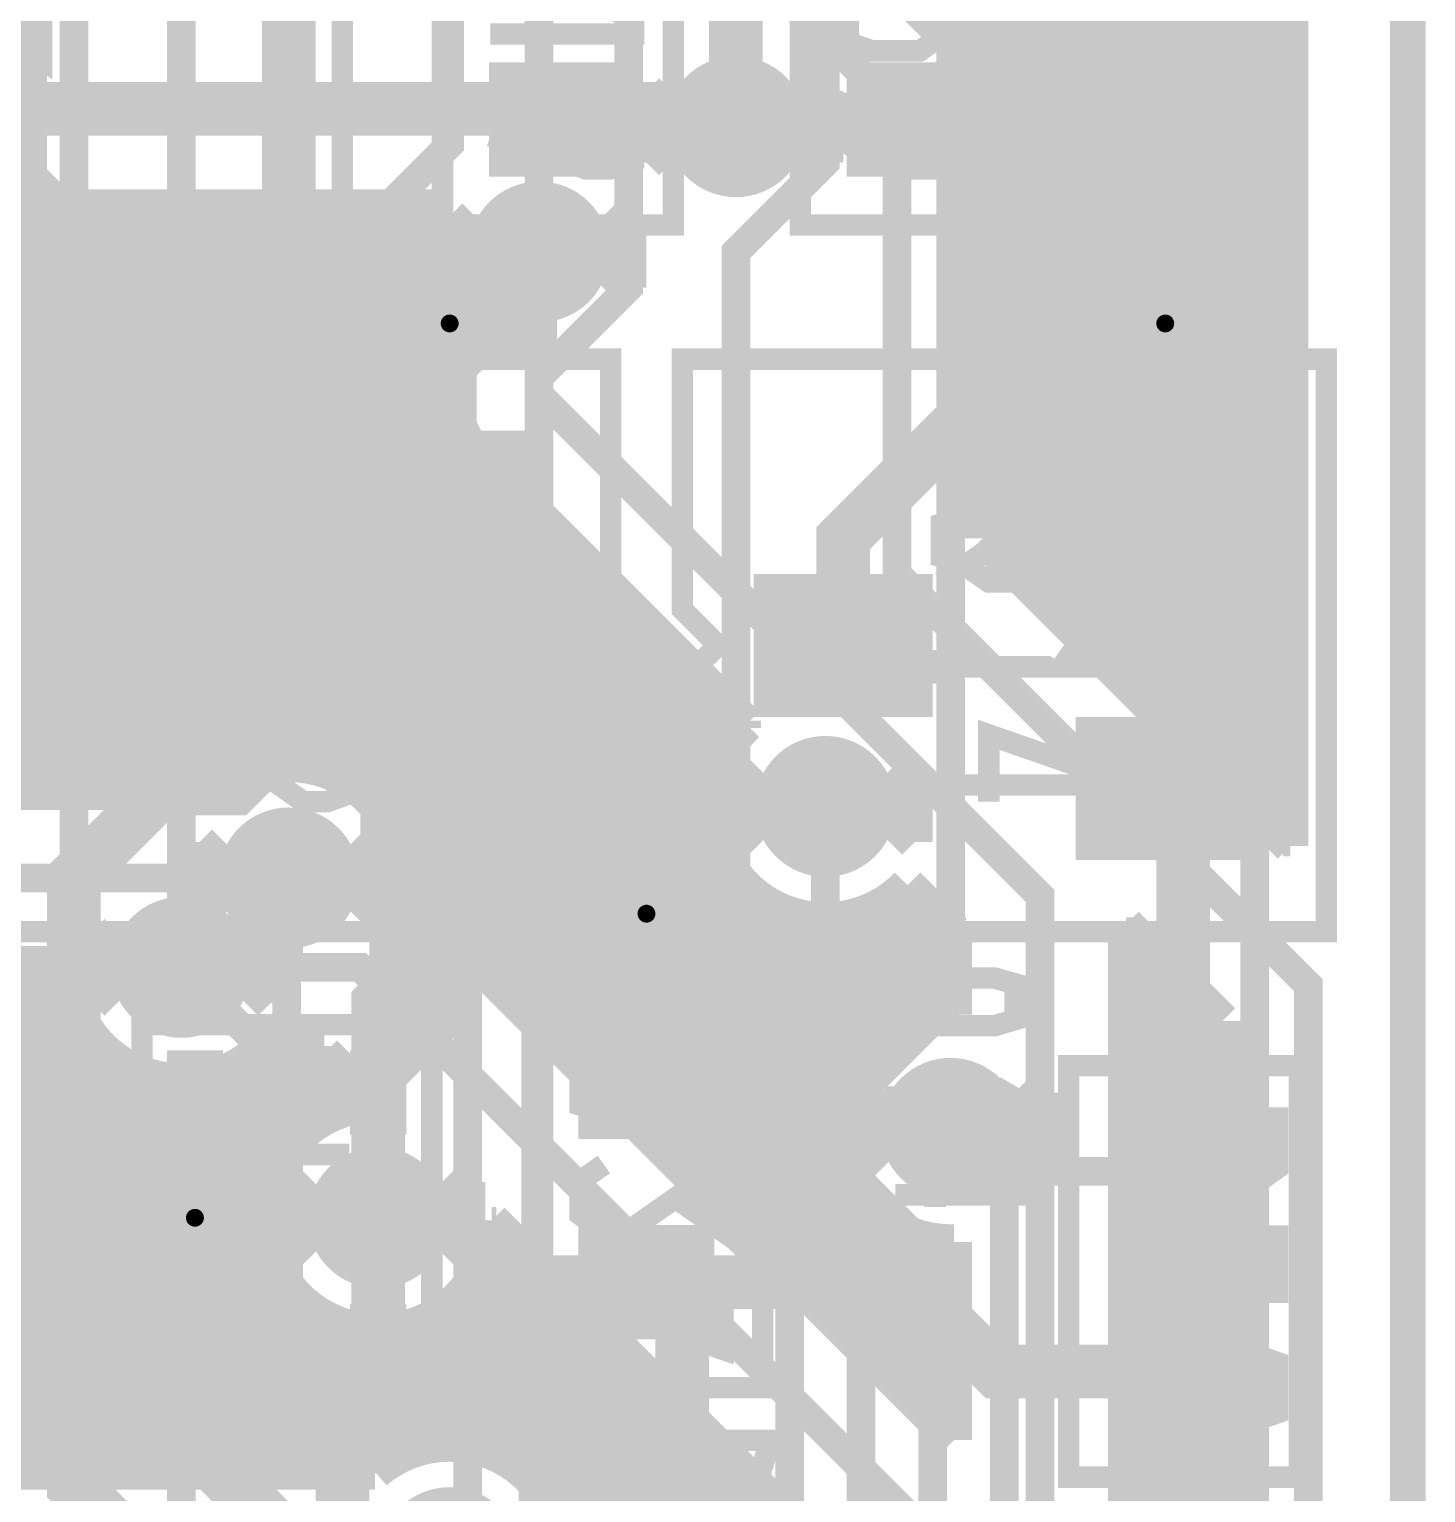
# Model space of a CAD drawing. Extents: x -10 to 131, y -93 to 209.
# Drawn here: x 120.71 to 130.63, y 39.07 to 49.46 of the extents above; entities that cross this region are included whole.
import ezdxf

# ---------------------------------------------------------------- set-up
doc = ezdxf.new("R2010")
doc.units = 0
doc.header["$MEASUREMENT"] = 0
doc.layers.get('0').update_dxf_attribs({"linetype": 'CONTINUOUS'})
for name, color, linetype in [('22-303-0_ASB', 7, 'CONTINUOUS'), ('22-303-0_AST', 7, 'CONTINUOUS'), ('22-303-0_BOT', 2, 'CONTINUOUS'), ('22-303-0_DRD', 6, 'CONTINUOUS'), ('22-303-0_DRL', 1, 'CONTINUOUS'), ('22-303-0_GND', 3, 'CONTINUOUS'), ('22-303-0_IN1', 10, 'CONTINUOUS'), ('22-303-0_SMT', 9, 'CONTINUOUS'), ('22-303-0_SPT', 11, 'CONTINUOUS'), ('22-303-0_SST', 8, 'CONTINUOUS'), ('22-303-0_TOP', 15, 'CONTINUOUS'), ('THRUHOLE_TAP', 2, 'CONTINUOUS')]:
    doc.layers.add(name, color=color, linetype=linetype)

# ---------------------------------------------------------------- blocks, each defined once
blk = doc.blocks.new('ROUND_70')
at = {"const_width": 0.29972}
blk.add_lwpolyline([(-0.14986, 0, 1), (0.14986, 0, 1)], format="xyb", close=True, dxfattribs=at)
blk = doc.blocks.new('ROUND_75')
at = {"const_width": 0.29972}
blk.add_lwpolyline([(-0.14986, 0, 1), (0.14986, 0, 1)], format="xyb", close=True, dxfattribs=at)
blk = doc.blocks.new('ROUND_117')
at = {"const_width": 0.10033}
blk.add_lwpolyline([(-0.050164, 0, 1), (0.050164, 0, 1)], format="xyb", close=True, dxfattribs=at)
blk = doc.blocks.new('ROUND_100')
at = {"const_width": 0.50038}
blk.add_lwpolyline([(-0.25019, 0, 1), (0.25019, 0, 1)], format="xyb", close=True, dxfattribs=at)
blk = doc.blocks.new('ROUND_101')
at = {"const_width": 0.0635}
blk.add_lwpolyline([(-0.03175, 0, 1), (0.03175, 0, 1)], format="xyb", close=True, dxfattribs=at)
blk = doc.blocks.new('RECTANGLE_3')
blk.add_solid([(0.4826, 0.4064), (0.4826, -0.4064), (-0.4826, 0.4064), (-0.4826, -0.4064)])
blk = doc.blocks.new('RECTANGLE_17')
blk.add_solid([(0.635, 0.508), (0.635, -0.508), (-0.635, 0.508), (-0.635, -0.508)])
blk = doc.blocks.new('RECTANGLE_59')
blk.add_solid([(0.19939, 0.29972), (0.19939, -0.29972), (-0.19939, 0.29972), (-0.19939, -0.29972)])
blk = doc.blocks.new('ROUND_108')
at = {"const_width": 0.10033}
blk.add_lwpolyline([(-0.050164, 0, 1), (0.050164, 0, 1)], format="xyb", close=True, dxfattribs=at)

msp = doc.modelspace()

# ---------------------------------------------------------------- linework, layer by layer
at = {"layer": '22-303-0_ASB', "const_width": 0.254}
msp.add_lwpolyline([(111.00054, 208.99374), (111.00054, 198.99376), (116.0018, 198.99376), (116.0018, 208.99374), (130.50012, 208.99374), (130.50012, -31.00578), (-9.4996, -31.00578), (-9.4996, 208.99374), (111.00054, 208.99374)], dxfattribs=at)
at = {"layer": '22-303-0_AST'}
for points, const_width in [([(111.00054, 208.99374), (111.00054, 198.99376), (116.0018, 198.99376), (116.0018, 208.99374), (130.50012, 208.99374), (130.50012, -31.00578), (-9.4996, -31.00578), (-9.4996, 208.99374), (111.00054, 208.99374)], 0.254), ([(118.364, 52.197), (122.936, 52.197), (122.936, 50.419), (122.682, 50.165), (122.936, 49.911), (122.936, 48.133), (118.364, 48.133), (118.364, 52.197)], 0.1524), ([(125.2855, 48.0695), (125.2855, 50.9905), (123.6472, 50.9905), (123.6472, 48.0695), (125.2855, 48.0695)], 0.1524), ([(127.8255, 48.0695), (127.8255, 50.9905), (126.1872, 50.9905), (126.1872, 48.0695), (127.8255, 48.0695)], 0.1524), ([(124.32792, 49.30648), (124.32792, 49.78146), (125.00356, 49.5427), (125.00356, 49.42586), (123.98756, 49.42586)], 0.1524), ([(119.95404, 49.72304), (119.78386, 49.6062), (119.78386, 49.36744), (119.95404, 49.2506), (120.12168, 49.2506), (120.46204, 49.48682), (120.79986, 49.2506), (120.79986, 49.72304)], 0.1524), ([(126.69774, 49.78146), (126.52756, 49.7205), (126.52756, 49.3649), (126.69774, 49.30648), (127.03556, 49.30648), (127.20574, 49.42586), (127.20574, 49.78146), (127.54356, 49.78146), (127.54356, 49.30648)], 0.1524), ([(124.49556, 48.5267), (124.49556, 48.8823), (124.66574, 48.94326), (124.83592, 48.94326), (125.00356, 48.8823), (125.00356, 48.5267), (124.83592, 48.46828), (124.66574, 48.46828), (123.98756, 48.7045)], 0.1524), ([(126.52756, 48.76546), (126.69774, 48.8823), (126.86792, 48.94326), (127.20574, 48.94326), (127.37592, 48.8823), (127.54356, 48.76546), (127.54356, 48.64608), (127.37592, 48.5267), (127.20574, 48.46828), (126.86792, 48.46828), (126.69774, 48.5267), (126.52756, 48.64608), (126.52756, 48.76546)], 0.1524), ([(124.841, 43.053), (120.269, 43.053), (120.269, 44.831), (120.523, 45.085), (120.269, 45.339), (120.269, 47.117), (124.841, 47.117), (124.841, 43.053)], 0.1524), ([(129.921, 43.053), (125.349, 43.053), (125.349, 44.831), (125.603, 45.085), (125.349, 45.339), (125.349, 47.117), (129.921, 47.117), (129.921, 43.053)], 0.1524), ([(122.15114, 46.00702), (121.98096, 45.9486), (121.98096, 45.71238), (122.15114, 45.65142), (122.31878, 45.53458), (122.82678, 45.53458), (122.99696, 45.593), (122.99696, 45.9486), (122.82678, 46.00702), (122.15114, 46.00702)], 0.1524), ([(127.35814, 46.00702), (127.18796, 45.9486), (127.18796, 45.71238), (127.35814, 45.65142), (127.52578, 45.53458), (128.03378, 45.53458), (128.20396, 45.593), (128.20396, 45.9486), (128.03378, 46.00702), (127.35814, 46.00702)], 0.1524), ([(122.31878, 45.7708), (121.98096, 45.53458)], 0.1524), ([(127.52578, 45.7708), (127.18796, 45.53458)], 0.1524), ([(121.98096, 44.81322), (121.98096, 45.05198)], 0.1524), ([(121.98096, 44.9326), (122.99696, 44.9326), (122.82678, 45.05198)], 0.1524), ([(127.18796, 44.81322), (127.18796, 45.05198)], 0.1524), ([(127.18796, 44.9326), (128.20396, 44.9326), (128.03378, 45.05198)], 0.1524), ([(121.98096, 43.97502), (121.98096, 44.45), (122.65914, 43.97502), (122.82678, 43.97502), (122.99696, 44.03598), (122.99696, 44.39158), (122.82678, 44.45)], 0.1524), ([(127.52578, 43.97502), (127.52578, 44.45), (128.20396, 44.21378), (128.20396, 44.0944), (127.18796, 44.0944)], 0.1524), ([(125.9205, 39.8145), (125.9205, 42.7355), (124.2822, 42.7355), (124.2822, 39.8145), (125.9205, 39.8145)], 0.1524), ([(123.571, 42.3926), (121.5136, 42.3926), (121.5136, 39.624), (123.571, 39.624), (123.571, 42.3926)], 0.1524), ([(124.79274, 41.76268), (124.62256, 41.8211), (124.62256, 42.1767), (124.79274, 42.23766), (125.47092, 42.23766), (125.63856, 42.1767), (125.63856, 41.8211), (125.47092, 41.76268)], 0.1524), ([(129.7305, 39.1795), (129.7305, 42.1005), (128.0922, 42.1005), (128.0922, 39.1795), (129.7305, 39.1795)], 0.1524), ([(122.9868, 41.47058), (122.13844, 41.47058), (121.9708, 41.53154), (121.9708, 41.88714), (122.13844, 41.94556), (122.9868, 41.94556)], 0.1524), ([(129.06756, 41.72966), (129.06756, 41.37406), (129.23774, 41.25468), (129.40792, 41.25468), (129.57556, 41.37406), (129.57556, 41.72966), (128.55956, 41.72966)], 0.1524), ([(124.79274, 41.39946), (124.62256, 41.28008), (124.62256, 41.04386), (124.79274, 40.92448), (124.96292, 40.92448), (125.30074, 41.1607), (125.63856, 40.92448), (125.63856, 41.39946)], 0.1524), ([(129.06756, 41.43248), (128.55956, 41.25468)], 0.1524), ([(121.9708, 40.75176), (121.9708, 40.98798)], 0.1524), ([(121.9708, 40.87114), (122.9868, 40.87114), (122.81662, 40.98798)], 0.1524), ([(128.72974, 40.89146), (128.55956, 40.8305), (128.55956, 40.4749), (128.72974, 40.41648), (129.06756, 40.41648), (129.23774, 40.53586), (129.23774, 40.89146), (129.57556, 40.89146), (129.57556, 40.41648)], 0.1524), ([(124.62256, 40.44188), (125.63856, 40.08628), (125.63856, 40.56126)], 0.1524), ([(122.4788, 40.32758), (122.4788, 39.97198), (122.30862, 39.91356), (122.13844, 39.91356), (121.9708, 39.97198), (121.9708, 40.32758), (122.13844, 40.38854), (122.30862, 40.38854), (122.9868, 40.14978)], 0.1524), ([(128.55956, 39.57828), (128.55956, 40.05326), (129.23774, 39.57828), (129.40792, 39.57828), (129.57556, 39.6367), (129.57556, 39.9923), (129.40792, 40.05326)], 0.1524)]:
    msp.add_lwpolyline(points, dxfattribs=dict(at, const_width=const_width))
at = {"layer": '22-303-0_BOT'}
for points, const_width in [([(129.4384, 84.54136), (129.4384, 43.88866)], 0.254), ([(129.667, 84.54644), (129.667, 43.66006)], 0.254), ([(127.6096, 80.00238), (127.6096, 45.71746)], 0.254), ([(127.1524, 79.9465), (127.1524, 49.47666)], 0.254), ([(127.381, 79.9465), (127.381, 49.23028)], 0.254), ([(127.8382, 77.04328), (127.8382, 45.48886)], 0.254), ([(129.2098, 77.04328), (129.2098, 44.11726)], 0.254), ([(128.0668, 76.80452), (128.0668, 45.26026)], 0.254), ([(128.9812, 76.80452), (128.9812, 44.34586)], 0.254), ([(128.2954, 76.6953), (128.2954, 45.03166)], 0.254), ([(128.7526, 76.6953), (128.7526, 44.57446)], 0.254), ([(128.524, 76.66228), (128.524, 44.80306)], 0.254), ([(123.55068, 53.07838), (127.29718, 49.33188)], 0.254), ([(122.428, 52.705), (123.063, 52.705), (126.873, 48.895), (126.873, 45.593), (129.794, 42.672), (129.794, 33.401), (128.143, 31.75), (128.143, 21.209)], 0.2032), ([(129.667, 49.4284), (127.20066, 49.4284)], 0.254), ([(129.667, 49.1998), (127.40132, 49.1998)], 0.254), ([(125.73, 48.768), (125.603, 48.895), (103.505, 48.895)], 0.381), ([(125.73, 48.768), (125.603, 48.895), (103.505, 48.895)], 0.381), ([(129.667, 48.9712), (127.47752, 48.9712)], 0.254), ([(127.4826, 48.895), (127.4826, 45.84446)], 0.254), ([(129.667, 48.7426), (127.4826, 48.7426)], 0.254), ([(129.667, 48.514), (127.4826, 48.514)], 0.254), ([(123.58878, 48.1965), (116.75618, 48.1965)], 0.254), ([(123.58878, 48.1965), (116.75618, 48.1965)], 0.254), ([(120.7516, 48.1965), (120.7516, 44.0436)], 0.254), ([(120.9802, 48.1965), (120.9802, 44.0436)], 0.254), ([(121.2088, 48.1965), (121.2088, 44.0436)], 0.254), ([(121.4374, 48.1965), (121.4374, 44.0436)], 0.254), ([(121.666, 48.1965), (121.666, 44.0436)], 0.254), ([(121.8946, 48.1965), (121.8946, 44.0436)], 0.254), ([(122.1232, 48.1965), (122.1232, 44.11726)], 0.254), ([(122.3518, 48.1965), (122.3518, 44.21632)], 0.254), ([(122.5804, 48.1965), (122.5804, 44.24172)], 0.254), ([(122.809, 48.1965), (122.809, 44.20108)], 0.254), ([(123.0376, 48.1965), (123.0376, 44.0817)], 0.254), ([(123.2662, 48.1965), (123.2662, 43.81754)], 0.254), ([(123.4948, 48.1965), (123.4948, 43.22826)], 0.254), ([(129.667, 48.2854), (127.4826, 48.2854)], 0.254), ([(123.5456, 48.0568), (116.75364, 48.0568)], 0.254), ([(129.667, 48.0568), (127.4826, 48.0568)], 0.254), ([(123.52528, 47.8282), (119.30126, 47.8282)], 0.254), ([(124.333, 47.879), (124.333, 46.863), (127.889, 43.307), (127.889, 36.068), (128.397, 35.56)], 0.2032), ([(129.667, 47.8282), (127.4826, 47.8282)], 0.254), ([(123.57354, 47.5996), (119.4689, 47.5996)], 0.254), ([(129.667, 47.5996), (127.4826, 47.5996)], 0.254), ([(123.70562, 47.371), (119.54256, 47.371)], 0.254), ([(129.667, 47.371), (127.4826, 47.371)], 0.254), ([(123.7234, 47.34814), (123.7234, 46.863)], 0.254), ([(123.7234, 47.1424), (119.5451, 47.1424)], 0.254), ([(129.667, 47.1424), (127.4826, 47.1424)], 0.254), ([(123.7234, 46.9138), (119.4816, 46.9138)], 0.254), ([(123.7234, 46.863), (123.7234, 42.99966)], 0.254), ([(129.667, 46.9138), (127.4826, 46.9138)], 0.254), ([(123.7488, 46.6852), (119.32666, 46.6852)], 0.254), ([(129.667, 46.6852), (127.4826, 46.6852)], 0.254), ([(123.87834, 46.4566), (119.0752, 46.4566)], 0.254), ([(123.9012, 46.4312), (125.8062, 44.5262)], 0.254), ([(129.667, 46.4566), (127.4826, 46.4566)], 0.254), ([(123.952, 46.3804), (123.952, 42.77106)], 0.254), ([(124.1044, 46.228), (119.37238, 46.228)], 0.254), ([(129.667, 46.228), (127.4826, 46.228)], 0.254), ([(124.1806, 46.1518), (124.1806, 42.54246)], 0.254), ([(124.333, 45.9994), (119.50192, 45.9994)], 0.254), ([(124.4092, 45.9232), (124.4092, 42.31386)], 0.254), ([(129.667, 45.9994), (127.4826, 45.9994)], 0.254), ([(127.4826, 45.84446), (129.667, 43.66006)], 0.254), ([(124.5616, 45.7708), (119.55018, 45.7708)], 0.254), ([(129.667, 45.7708), (127.55626, 45.7708)], 0.254), ([(124.6378, 45.6946), (124.6378, 42.08526)], 0.254), ([(124.7902, 45.5422), (119.5324, 45.5422)], 0.254), ([(129.667, 45.5422), (127.78486, 45.5422)], 0.254), ([(124.8664, 45.466), (124.8664, 41.85666)], 0.254), ([(125.0188, 45.3136), (119.4435, 45.3136)], 0.254), ([(129.667, 45.3136), (128.01346, 45.3136)], 0.254), ([(125.095, 45.2374), (125.095, 41.62806)], 0.254), ([(125.2474, 45.085), (119.24284, 45.085)], 0.254), ([(129.667, 45.085), (128.24206, 45.085)], 0.254), ([(125.3236, 45.0088), (125.3236, 41.39946)], 0.254), ([(125.476, 44.8564), (116.8146, 44.8564)], 0.254), ([(125.5522, 44.7802), (125.5522, 41.17086)], 0.254), ([(129.667, 44.8564), (128.47066, 44.8564)], 0.254), ([(125.7046, 44.6278), (116.8146, 44.6278)], 0.254), ([(129.667, 44.6278), (128.69926, 44.6278)], 0.254), ([(125.7808, 44.5516), (125.7808, 44.49826)], 0.254), ([(125.69952, 44.3992), (116.8146, 44.3992)], 0.254), ([(129.667, 44.3992), (128.92786, 44.3992)], 0.254), ([(122.22226, 44.1706), (116.8146, 44.1706)], 0.254), ([(125.5903, 44.1706), (122.8852, 44.1706)], 0.254), ([(129.667, 44.1706), (129.15646, 44.1706)], 0.254), ([(122.02414, 44.0436), (118.11, 44.0436)], 0.254), ([(125.55728, 43.942), (123.18238, 43.942)], 0.254), ([(129.667, 43.942), (129.38506, 43.942)], 0.254), ([(125.5903, 43.7134), (123.31192, 43.7134)], 0.254), ([(129.667, 43.7134), (129.61366, 43.7134)], 0.254), ([(125.69952, 43.4848), (123.36018, 43.4848)], 0.254), ([(122.555, 43.434), (118.11, 43.434), (117.729, 43.053), (117.729, 39.878)], 0.2032), ([(125.7808, 43.3832), (125.7808, 40.94226)], 0.254), ([(126.9238, 43.3578), (126.9238, 42.3926)], 0.254), ([(126.9492, 43.3832), (127.2794, 43.053)], 0.254), ([(125.93828, 43.2562), (123.46686, 43.2562)], 0.254), ([(123.4948, 43.2308), (127.2794, 39.44366)], 0.254), ([(126.0094, 43.21556), (126.0094, 40.71366)], 0.254), ([(126.6952, 43.2054), (126.6952, 42.23766)], 0.254), ([(127.0762, 43.2562), (126.79172, 43.2562)], 0.254), ([(126.238, 43.14444), (126.238, 40.48506)], 0.254), ([(126.4666, 43.13936), (126.4666, 41.83634)], 0.254), ([(127.1524, 43.18), (127.1524, 42.4561)], 0.254), ([(128.4986, 43.1038), (129.1844, 42.418)], 0.254), ([(128.4986, 43.1038), (128.4986, 36.3601)], 0.254), ([(127.2794, 43.0276), (123.69546, 43.0276)], 0.254), ([(127.2794, 43.053), (127.2794, 42.46372)], 0.254), ([(128.5748, 43.0276), (128.4986, 43.0276)], 0.254), ([(128.524, 43.0784), (128.524, 36.35756)], 0.254), ([(120.98528, 42.799), (118.3386, 42.799)], 0.254), ([(120.98528, 42.8244), (118.36146, 42.8244)], 0.254), ([(120.7516, 42.8244), (120.7516, 39.2176)], 0.254), ([(120.9802, 42.8244), (120.9802, 39.2176)], 0.254), ([(120.98528, 42.8244), (120.98488, 42.799)], 0.254), ([(127.2794, 42.799), (123.92406, 42.799)], 0.254), ([(128.8034, 42.799), (128.4986, 42.799)], 0.254), ([(128.7526, 42.8498), (128.7526, 36.2839)], 0.254), ([(128.143, 18.415), (128.016, 18.415), (127.508, 18.923), (127.508, 22.098), (127.635, 22.225), (127.635, 34.925), (127.381, 35.179), (127.381, 38.481), (123.063, 42.799), (121.793, 42.799)], 0.2032), ([(128.9812, 42.6212), (128.9812, 36.11626)], 0.254), ([(121.0183, 42.5704), (118.3386, 42.5704)], 0.254), ([(127.2794, 42.5704), (124.15266, 42.5704)], 0.254), ([(129.032, 42.5704), (128.4986, 42.5704)], 0.254), ([(127.2794, 42.46372), (127.25407, 42.46253)], 0.254), ([(129.1844, 42.418), (129.1844, 35.98672)], 0.254), ([(121.12752, 42.3418), (118.3386, 42.3418)], 0.254), ([(126.82728, 42.3418), (124.38126, 42.3418)], 0.254), ([(129.1844, 42.3418), (128.4986, 42.3418)], 0.254), ([(121.2088, 42.2402), (121.2088, 39.2176)], 0.254), ([(122.809, 42.1894), (122.32132, 42.1894)], 0.254), ([(122.3518, 42.1894), (122.3518, 39.2176)], 0.254), ([(122.5804, 42.1894), (122.5804, 41.54932)], 0.254), ([(122.809, 42.1894), (123.17222, 41.82872)], 0.254), ([(122.809, 42.1894), (122.809, 41.7322)], 0.254), ([(121.36628, 42.1132), (118.3386, 42.1132)], 0.254), ([(121.4374, 42.07256), (121.4374, 39.2176)], 0.254), ([(122.1232, 42.0624), (122.1232, 39.2176)], 0.254), ([(122.8852, 42.1132), (122.21972, 42.1132)], 0.254), ([(126.58852, 42.1132), (124.60986, 42.1132)], 0.254), ([(129.1844, 42.1132), (128.4986, 42.1132)], 0.254), ([(121.666, 42.00144), (121.666, 39.2176)], 0.254), ([(121.8946, 41.99636), (121.8946, 39.2176)], 0.254), ([(123.0376, 41.9608), (123.0376, 41.81348)], 0.254), ([(123.1138, 41.8846), (118.3386, 41.8846)], 0.254), ([(126.4793, 41.8846), (124.83846, 41.8846)], 0.254), ([(129.1844, 41.8846), (128.4986, 41.8846)], 0.254), ([(122.68962, 41.656), (118.3386, 41.656)], 0.254), ([(126.44628, 41.656), (125.06706, 41.656)], 0.254), ([(129.1844, 41.656), (128.4986, 41.656)], 0.254), ([(126.4666, 41.47566), (126.4666, 40.25646)], 0.254), ([(122.4915, 41.4274), (118.3386, 41.4274)], 0.254), ([(126.4793, 41.4274), (125.29566, 41.4274)], 0.254), ([(129.1844, 41.4274), (128.4986, 41.4274)], 0.254), ([(122.4026, 41.1988), (118.3386, 41.1988)], 0.254), ([(126.58852, 41.1988), (125.52426, 41.1988)], 0.254), ([(129.1844, 41.1988), (128.4986, 41.1988)], 0.254), ([(126.6952, 41.0718), (126.6952, 40.02786)], 0.254), ([(122.38228, 40.9702), (118.3386, 40.9702)], 0.254), ([(124.0282, 40.9702), (123.99518, 40.9702)], 0.254), ([(123.99772, 41.00322), (126.7714, 38.227)], 0.254), ([(126.82728, 40.9702), (125.75286, 40.9702)], 0.254), ([(126.9238, 40.9194), (126.9238, 39.79926)], 0.254), ([(129.1844, 40.9702), (128.4986, 40.9702)], 0.254), ([(124.1806, 40.8178), (124.1806, 39.2557)], 0.254), ([(127.1524, 40.85336), (127.1524, 39.57066)], 0.254), ([(127.254, 40.84828), (127.27939, 40.84868)], 0.254), ([(127.2794, 40.84828), (127.2794, 39.44366)], 0.254), ([(122.43054, 40.7416), (118.3386, 40.7416)], 0.254), ([(124.2568, 40.7416), (123.94692, 40.7416)], 0.254), ([(123.952, 40.75176), (123.952, 39.37508)], 0.254), ([(127.2794, 40.7416), (125.98146, 40.7416)], 0.254), ([(129.1844, 40.7416), (128.4986, 40.7416)], 0.254), ([(122.56262, 40.513), (118.3386, 40.513)], 0.254), ([(124.4854, 40.513), (123.81738, 40.513)], 0.254), ([(124.4092, 40.5892), (124.4092, 38.99154)], 0.254), ([(127.2794, 40.513), (126.21006, 40.513)], 0.254), ([(129.1844, 40.513), (128.4986, 40.513)], 0.254), ([(122.5804, 40.49014), (122.5804, 39.2176)], 0.254), ([(123.7234, 40.41394), (123.7234, 39.41572)], 0.254), ([(122.809, 40.30726), (122.809, 39.2176)], 0.254), ([(124.6378, 40.3606), (124.6378, 36.48964)], 0.254), ([(122.85726, 40.2844), (118.4275, 40.2844)], 0.254), ([(123.0376, 40.22852), (123.0376, 39.2176)], 0.254), ([(123.2662, 40.21582), (123.2662, 39.29126)], 0.254), ([(123.4948, 40.2717), (123.4948, 39.39032)], 0.254), ([(124.714, 40.2844), (123.5202, 40.2844)], 0.254), ([(127.2794, 40.2844), (126.43866, 40.2844)], 0.254), ([(129.1844, 40.2844), (128.4986, 40.2844)], 0.254), ([(124.8664, 40.132), (124.8664, 36.47948)], 0.254), ([(124.9426, 40.0558), (118.5164, 40.0558)], 0.254), ([(127.2794, 40.0558), (126.66726, 40.0558)], 0.254), ([(129.1844, 40.0558), (128.4986, 40.0558)], 0.254), ([(125.095, 39.9034), (125.095, 36.3982)], 0.254), ([(125.1712, 39.8272), (118.53418, 39.8272)], 0.254), ([(127.2794, 39.8272), (126.89586, 39.8272)], 0.254), ([(129.1844, 39.8272), (128.4986, 39.8272)], 0.254), ([(125.3236, 39.6748), (125.3236, 36.21532)], 0.254), ([(125.3998, 39.5986), (118.48592, 39.5986)], 0.254), ([(127.2794, 39.5986), (127.12446, 39.5986)], 0.254), ([(129.1844, 39.5986), (128.4986, 39.5986)], 0.254), ([(123.42876, 39.37), (120.1547, 39.37)], 0.254), ([(125.6284, 39.37), (123.9647, 39.37)], 0.254), ([(125.5522, 39.4462), (125.5522, 28.8925)], 0.254), ([(129.1844, 39.37), (128.4986, 39.37)], 0.254), ([(123.16714, 39.2176), (120.41632, 39.2176)], 0.254), ([(125.7808, 39.2176), (125.7808, 28.97886)], 0.254), ([(125.857, 39.1414), (124.30506, 39.1414)], 0.254), ([(129.1844, 39.1414), (128.4986, 39.1414)], 0.254), ([(126.0094, 38.989), (126.0094, 29.20746)], 0.254)]:
    msp.add_lwpolyline(points, dxfattribs=dict(at, const_width=const_width))
at = {"layer": '22-303-0_BOT', "const_width": 0.254}
for points in [[(127.4826, 48.895, 0.1989124), (127.30405, 49.32605)], [(127.4826, 48.895, 0.1989124), (127.30405, 49.32605)], [(123.58878, 48.1965, 0.1011536), (123.52388, 47.879)], [(123.52528, 47.879, 0.181057), (123.72387, 47.34855)], [(123.7234, 46.863, 0.1989124), (123.90195, 46.43195)], [(125.8062, 44.5262, 0.2046932), (125.55658, 43.942)], [(122.555, 44.24172, 0.1810574), (122.02455, 44.04313)], [(123.36272, 43.434, 0.4142136), (122.555, 44.24172)], [(125.55728, 43.942, 0.4142136), (126.365, 43.13428)], [(123.3551, 43.3324, 0.0315875), (123.36152, 43.434)], [(123.4948, 43.2308, 0.0712166), (123.35631, 43.3346)], [(123.4948, 43.2308, 0.0712166), (123.35631, 43.3346)], [(126.365, 43.13428, 0.2046928), (126.94869, 43.38368)], [(120.98528, 42.799, 0.4142136), (121.793, 41.99128)], [(127.254, 42.46372, 0.4142136), (126.44628, 41.656)], [(121.793, 41.99128, 0.1804434), (122.322, 42.18861)], [(123.17222, 41.82872, 0.4077818), (122.38228, 41.021)], [(126.44628, 41.656, 0.4142136), (127.254, 40.84828)], [(122.38228, 41.021, 0.4142136), (123.19, 40.21328)], [(123.19, 40.21328, 0.4077818), (123.99772, 41.00322)], [(123.698, 39.41572, 0.1810574), (123.16755, 39.21713)], [(124.50572, 38.608, 0.4142136), (123.698, 39.41572)]]:
    msp.add_lwpolyline(points, format="xyb", dxfattribs=at)
at = {"layer": '22-303-0_DRD', "const_width": 0.254}
for points in [[(111.00054, 208.99374), (111.00054, 198.99376), (116.0018, 198.99376), (116.0018, 208.99374), (130.50012, 208.99374), (130.50012, -31.00578), (-9.4996, -31.00578), (-9.4996, 208.99374), (111.00054, 208.99374)], [(125.095, 48.514), (125.73, 49.149)], [(125.095, 48.514), (125.73, 49.149)], [(125.095, 48.514), (125.73, 49.149)], [(125.73, 49.149), (126.365, 48.514)], [(125.73, 49.149), (126.365, 48.514)], [(125.73, 49.149), (126.365, 48.514)], [(125.095, 49.022), (125.095, 48.514)], [(125.73, 48.387), (125.095, 49.022)], [(125.095, 49.022), (125.095, 48.514)], [(125.73, 48.387), (125.095, 49.022)], [(125.095, 49.022), (125.095, 48.514)], [(125.73, 48.387), (125.095, 49.022)], [(126.365, 49.022), (125.73, 48.387)], [(126.365, 49.022), (125.73, 48.387)], [(126.365, 49.022), (125.73, 48.387)], [(126.365, 48.514), (126.365, 49.022)], [(126.365, 48.514), (126.365, 49.022)], [(126.365, 48.514), (126.365, 49.022)], [(123.698, 47.625), (124.333, 48.26)], [(124.333, 48.26), (124.968, 47.625)], [(123.698, 48.133), (123.698, 47.625)], [(124.333, 47.498), (123.698, 48.133)], [(124.968, 48.133), (124.333, 47.498)], [(124.968, 47.625), (124.968, 48.133)], [(123.063, 47.117), (123.698, 47.752)], [(123.063, 47.117), (123.698, 47.752)], [(123.063, 47.117), (123.698, 47.752)], [(123.698, 47.752), (124.333, 47.117)], [(123.698, 47.752), (124.333, 47.117)], [(123.698, 47.752), (124.333, 47.117)], [(128.143, 47.117), (128.778, 47.752)], [(128.778, 47.752), (129.413, 47.117)], [(123.063, 47.625), (123.063, 47.117)], [(123.698, 46.99), (123.063, 47.625)], [(123.063, 47.625), (123.063, 47.117)], [(123.698, 46.99), (123.063, 47.625)], [(123.063, 47.625), (123.063, 47.117)], [(123.698, 46.99), (123.063, 47.625)], [(124.333, 47.625), (123.698, 46.99)], [(124.333, 47.625), (123.698, 46.99)], [(124.333, 47.625), (123.698, 46.99)], [(124.333, 47.117), (124.333, 47.625)], [(124.333, 47.117), (124.333, 47.625)], [(124.333, 47.117), (124.333, 47.625)], [(128.143, 47.625), (128.143, 47.117)], [(128.778, 46.99), (128.143, 47.625)], [(129.413, 47.625), (128.778, 46.99)], [(129.413, 47.117), (129.413, 47.625)], [(125.73, 43.688), (126.365, 44.323)], [(126.365, 44.323), (127, 43.688)], [(125.73, 44.196), (125.73, 43.688)], [(126.365, 43.561), (125.73, 44.196)], [(127, 44.196), (126.365, 43.561)], [(127, 43.688), (127, 44.196)], [(121.92, 43.18), (122.555, 43.815)], [(122.555, 43.815), (123.19, 43.18)], [(121.92, 43.688), (121.92, 43.18)], [(122.555, 43.053), (121.92, 43.688)], [(123.19, 43.688), (122.555, 43.053)], [(123.19, 43.18), (123.19, 43.688)], [(124.46, 42.926), (125.095, 43.561)], [(124.46, 42.926), (125.095, 43.561)], [(124.46, 42.926), (125.095, 43.561)], [(125.095, 43.561), (125.73, 42.926)], [(125.095, 43.561), (125.73, 42.926)], [(125.095, 43.561), (125.73, 42.926)], [(124.46, 43.434), (124.46, 42.926)], [(125.095, 42.799), (124.46, 43.434)], [(124.46, 43.434), (124.46, 42.926)], [(125.095, 42.799), (124.46, 43.434)], [(124.46, 43.434), (124.46, 42.926)], [(125.095, 42.799), (124.46, 43.434)], [(125.73, 43.434), (125.095, 42.799)], [(125.73, 43.434), (125.095, 42.799)], [(125.73, 43.434), (125.095, 42.799)], [(125.73, 42.926), (125.73, 43.434)], [(125.73, 42.926), (125.73, 43.434)], [(125.73, 42.926), (125.73, 43.434)], [(121.158, 42.545), (121.793, 43.18)], [(121.793, 43.18), (122.428, 42.545)], [(121.158, 43.053), (121.158, 42.545)], [(121.793, 42.418), (121.158, 43.053)], [(122.428, 43.053), (121.793, 42.418)], [(122.428, 42.545), (122.428, 43.053)], [(126.619, 41.402), (127.254, 42.037)], [(127.254, 42.037), (127.889, 41.402)], [(126.619, 41.91), (126.619, 41.402)], [(127.254, 41.275), (126.619, 41.91)], [(127.889, 41.91), (127.254, 41.275)], [(127.889, 41.402), (127.889, 41.91)], [(121.25452, 40.767), (121.88952, 41.402)], [(121.25452, 40.767), (121.88952, 41.402)], [(121.88952, 41.402), (122.52452, 40.767)], [(121.88952, 41.402), (122.52452, 40.767)], [(122.555, 40.767), (123.19, 41.402)], [(122.555, 40.767), (123.19, 41.402)], [(123.19, 41.402), (123.825, 40.767)], [(123.19, 41.402), (123.825, 40.767)], [(121.25452, 41.275), (121.25452, 40.767)], [(121.88952, 40.64), (121.25452, 41.275)], [(121.25452, 41.275), (121.25452, 40.767)], [(121.88952, 40.64), (121.25452, 41.275)], [(122.52452, 41.275), (121.88952, 40.64)], [(122.52452, 41.275), (121.88952, 40.64)], [(122.52452, 40.767), (122.52452, 41.275)], [(122.52452, 40.767), (122.52452, 41.275)], [(122.555, 41.275), (122.555, 40.767)], [(123.19, 40.64), (122.555, 41.275)], [(122.555, 41.275), (122.555, 40.767)], [(123.19, 40.64), (122.555, 41.275)], [(123.825, 41.275), (123.19, 40.64)], [(123.825, 41.275), (123.19, 40.64)], [(123.825, 40.767), (123.825, 41.275)], [(123.825, 40.767), (123.825, 41.275)], [(123.063, 38.354), (123.698, 38.989)], [(123.698, 38.989), (124.333, 38.354)]]:
    msp.add_lwpolyline(points, dxfattribs=at)
at = {"layer": '22-303-0_DRL', "const_width": 0.254}
msp.add_lwpolyline([(111.00054, 208.99374), (111.00054, 198.99376), (116.0018, 198.99376), (116.0018, 208.99374), (130.50012, 208.99374), (130.50012, -31.00578), (-9.4996, -31.00578), (-9.4996, 208.99374), (111.00054, 208.99374)], dxfattribs=at)
at = {"layer": '22-303-0_GND', "const_width": 0.254}
msp.add_lwpolyline([(111.00054, 208.99374), (111.00054, 198.99376), (116.0018, 198.99376), (116.0018, 208.99374), (130.50012, 208.99374), (130.50012, -31.00578), (-9.4996, -31.00578), (-9.4996, 208.99374), (111.00054, 208.99374)], dxfattribs=at)
at = {"layer": '22-303-0_IN1'}
for points, const_width in [([(123.952, 146.05), (123.952, 139.192), (123.317, 138.557), (123.317, 118.618), (125.095, 116.84), (125.095, 85.979), (124.46, 85.344), (124.46, 83.312), (124.714, 83.058), (124.714, 82.042), (123.952, 81.28), (123.952, 61.976), (124.333, 61.595), (124.333, 47.879)], 0.2032), ([(120.523, 23.368), (120.523, 26.289), (121.793, 27.559), (121.793, 40.132), (121.031, 40.894), (121.031, 54.102), (120.904, 54.229), (120.904, 67.564), (121.92, 68.58), (121.92, 81.788), (121.412, 82.296), (121.412, 91.821), (120.269, 92.964), (120.015, 92.964), (119.507, 92.456), (119.507, 91.567)], 0.2032), ([(126.365, 89.535), (126.365, 80.01), (127.635, 78.74), (127.635, 55.626), (129.413, 53.848), (129.413, 35.433), (129.159, 35.179)], 0.2032), ([(122.047, 85.471), (122.047, 84.96808), (121.92, 84.84108), (121.92, 82.423), (122.428, 81.915), (122.428, 68.453), (121.412, 67.437), (121.412, 54.864), (121.793, 54.483), (121.793, 42.799), (122.555, 42.037), (122.555, 39.624), (122.301, 39.37), (122.301, 27.432), (121.412, 26.543), (121.412, 3.556)], 0.2032), ([(121.793, 42.799), (121.793, 54.483), (121.412, 54.864), (121.412, 67.437), (122.428, 68.453), (122.428, 81.915), (121.92, 82.423), (121.92, 84.84108), (122.047, 84.96808), (122.047, 85.471)], 0.2032), ([(123.698, 38.608), (123.825, 38.735), (123.825, 45.339), (123.063, 46.101), (123.063, 48.006), (123.698, 48.641), (123.698, 61.214), (123.444, 61.468), (123.444, 81.788), (124.079, 82.423)], 0.2032), ([(124.46, 81.153), (124.46, 62.103), (124.968, 61.595), (124.968, 47.625), (124.333, 46.99), (124.333, 36.195), (124.079, 35.941), (124.079, 35.433), (125.095, 34.417), (125.095, 27.051), (124.079, 26.035)], 0.2032), ([(127.127, -17.907), (127.381, -17.653), (127.381, -7.366), (126.238, -6.223), (126.238, 19.685), (126.365, 19.812), (126.365, 21.59), (128.143, 23.368), (128.143, 30.734), (127.127, 31.75), (127.127, 40.767), (126.619, 41.275), (126.619, 41.91), (127.254, 42.545), (127.254, 54.864), (126.365, 55.753), (126.365, 75.057), (125.603, 75.819)], 0.2032), ([(125.222, 20.574), (125.349, 20.574), (125.349, 21.844), (126.111, 22.606), (126.111, 40.513), (125.603, 41.021), (125.603, 42.672), (125.73, 42.799), (125.73, 47.879), (126.365, 48.514), (126.365, 54.737), (125.857, 55.245)], 0.2032), ([(125.73, 48.768), (125.73, 54.356)], 0.381), ([(123.19, 41.021), (123.19, 41.402), (123.19, 42.545), (123.317, 42.672), (123.317, 44.577), (122.555, 45.339), (122.555, 51.816), (123.19, 52.451), (123.19, 53.721), (123.063, 53.721)], 0.381), ([(126.365, 43.942), (126.365, 42.799), (126.111, 42.545), (126.111, 41.148), (126.619, 40.64), (126.619, 31.623), (127.635, 30.607), (127.635, 23.495), (125.857, 21.717), (125.857, 20.066), (124.841, 19.05), (124.841, 18.034)], 0.2032), ([(127.254, 41.656), (127.635, 41.275), (127.635, 31.877), (128.651, 30.861), (128.651, 23.241), (126.873, 21.463), (126.873, 19.177)], 0.2032), ([(123.19, 41.021), (123.19, 39.497), (122.936, 39.243), (122.936, 33.401), (122.809, 33.274), (122.809, 27.178), (122.047, 26.416), (122.047, 16.51)], 0.381)]:
    msp.add_lwpolyline(points, dxfattribs=dict(at, const_width=const_width))
at = {"layer": '22-303-0_SST', "const_width": 0.1524}
for points in [[(118.364, 52.197), (118.364, 48.133), (122.936, 48.133), (122.936, 49.911), (122.682, 50.165), (122.936, 50.419), (122.936, 52.197), (118.364, 52.197)], [(125.2855, 48.0695), (125.2855, 50.9905), (123.6472, 50.9905), (123.6472, 48.0695), (125.2855, 48.0695)], [(127.8255, 48.0695), (127.8255, 50.9905), (126.1872, 50.9905), (126.1872, 48.0695), (127.8255, 48.0695)], [(128.27, 49.70526), (128.1303, 49.66208), (128.1303, 49.40808), (128.27, 49.3649), (128.55448, 49.3649), (128.69418, 49.45126), (128.69418, 49.70526), (128.97612, 49.70526), (128.97612, 49.3649)], [(128.1303, 48.89246), (128.27, 48.97628), (128.41224, 49.01946), (128.69418, 49.01946), (128.83642, 48.97628), (128.97612, 48.89246), (128.97612, 48.8061), (128.83642, 48.72228), (128.69418, 48.6791), (128.41224, 48.6791), (128.27, 48.72228), (128.1303, 48.8061), (128.1303, 48.89246)], [(124.841, 43.053), (124.841, 47.117), (120.269, 47.117), (120.269, 45.339), (120.523, 45.085), (120.269, 44.831), (120.269, 43.053), (124.841, 43.053)], [(129.921, 43.053), (129.921, 47.117), (125.349, 47.117), (125.349, 45.339), (125.603, 45.085), (125.349, 44.831), (125.349, 43.053), (129.921, 43.053)], [(125.9205, 39.8145), (125.9205, 42.7355), (124.2822, 42.7355), (124.2822, 39.8145), (125.9205, 39.8145)], [(127.00508, 42.7228), (126.86284, 42.68216), (126.86284, 42.51198), (127.00508, 42.4688), (127.14478, 42.38498), (127.56896, 42.38498), (127.7112, 42.42816), (127.7112, 42.68216), (127.56896, 42.7228), (127.00508, 42.7228)], [(127.14478, 42.55516), (126.86284, 42.38498)], [(123.571, 42.3926), (121.5136, 42.3926), (121.5136, 39.624), (123.571, 39.624), (123.571, 42.3926)], [(129.7305, 39.1795), (129.7305, 42.1005), (128.0922, 42.1005), (128.0922, 39.1795), (129.7305, 39.1795)], [(126.86284, 41.783), (126.86284, 41.95318)], [(126.86284, 41.86936), (127.7112, 41.86936), (127.56896, 41.95318)], [(121.0945, 41.24198), (120.38838, 41.24198), (120.24868, 41.28516), (120.24868, 41.53916), (120.38838, 41.58234), (121.0945, 41.58234)], [(127.14478, 41.0972), (127.14478, 41.43756), (127.7112, 41.26738), (127.7112, 41.18356), (126.86284, 41.18356)], [(120.24868, 40.72636), (121.0945, 40.72636), (120.9548, 40.81018)], [(120.67286, 40.25392), (120.67286, 39.99992), (120.53062, 39.95674), (120.38838, 39.95674), (120.24868, 39.99992), (120.24868, 40.25392), (120.38838, 40.29456), (120.53062, 40.29456), (121.0945, 40.12692)], [(124.60224, 38.735), (124.55906, 38.59276), (124.30506, 38.59276), (124.26442, 38.735), (124.26442, 39.29888), (124.30506, 39.44112), (124.55906, 39.44112), (124.60224, 39.29888)], [(124.95022, 38.735), (125.03404, 38.59276), (125.20422, 38.59276), (125.28804, 38.735), (125.28804, 38.8747), (125.11786, 39.15664), (125.28804, 39.44112), (124.95022, 39.44112)], [(125.71984, 38.59276), (125.97384, 39.44112), (125.63602, 39.44112)]]:
    msp.add_lwpolyline(points, dxfattribs=at)
at = {"layer": '22-303-0_TOP'}
for points, const_width in [([(124.46, 53.70576), (124.46, 53.594), (122.5296, 51.689), (121.412, 51.689), (120.65, 50.927), (120.65, 48.387), (122.555, 46.482), (122.555, 44.45), (122.174, 44.069), (121.666, 44.069), (121.031, 43.434), (121.031, 39.116), (121.793, 38.354), (121.79554, 38.354), (121.79554, 37.22878)], 0.381), ([(127, 50.2412), (127.0508, 50.2412), (127.889, 49.403), (127.889, 47.244), (126.492, 45.847), (126.492, 45.085)], 0.381), ([(127, 48.8188), (125.73, 48.8188), (124.46, 48.8188)], 0.381), ([(124.46, 48.8188), (125.73, 48.8188)], 0.381), ([(124.46, 48.8188), (124.5108, 48.768), (125.73, 48.768)], 0.2032), ([(124.46, 48.8188), (124.5108, 48.768), (125.73, 48.768)], 0.2032), ([(125.73, 48.8188), (125.73, 48.768)], 0.2032), ([(123.698, 46.101), (123.698, 47.371)], 0.381), ([(123.698, 46.101), (123.698, 47.371)], 0.381), ([(123.698, 47.371), (123.698, 46.101)], 0.381), ([(128.778, 47.371), (128.778, 46.101)], 0.381), ([(121.412, 45.085), (121.285, 45.085), (120.269, 44.069), (120.269, 41.91), (118.999, 40.64), (115.824, 40.64), (113.792, 38.608), (112.522, 38.608)], 0.2032), ([(123.19, 41.91), (123.19, 42.037), (123.698, 42.545), (123.698, 44.069)], 0.381), ([(123.698, 44.069), (126.238, 44.069), (126.365, 43.942)], 0.2032), ([(128.778, 44.069), (128.905, 43.942), (128.905, 41.3512)], 0.381), ([(122.53976, 41.91), (122.53976, 42.91584), (122.555, 42.93108), (122.555, 43.434)], 0.2032), ([(125.095, 43.18), (125.095, 41.9862)], 0.381), ([(125.095, 41.9862), (125.095, 43.18)], 0.381), ([(125.095, 41.9862), (125.095, 43.18)], 0.381), ([(121.88952, 41.021), (121.88952, 41.91)], 0.381), ([(121.88952, 41.91), (121.88952, 41.021)], 0.381), ([(128.905, 41.3512), (127.68072, 41.3512), (127.37592, 41.656), (127.254, 41.656)], 0.2032), ([(123.19, 40.10914), (123.19, 41.021)], 0.381), ([(123.19, 40.10914), (123.19, 41.021)], 0.381), ([(121.79554, 35.93084), (123.317, 35.93084), (124.079, 36.69284), (125.222, 36.69284), (125.349, 36.83), (125.349, 40.5638), (126.9492, 40.5638), (127.5842, 39.9288), (128.905, 39.9288)], 0.381), ([(123.19, 40.10914), (123.80214, 40.10914), (124.2568, 40.5638), (125.095, 40.5638), (125.349, 40.5638), (125.349, 36.83)], 0.381), ([(121.88952, 40.10914), (121.88952, 39.40048), (123.06554, 38.22192), (123.06554, 36.83254), (122.81154, 36.57854), (121.79554, 36.57854)], 0.381)]:
    msp.add_lwpolyline(points, dxfattribs=dict(at, const_width=const_width))

# ---------------------------------------------------------------- block references
at = {"layer": '22-303-0_BOT'}
for name, p in [('ROUND_70', (125.73, 48.768)), ('ROUND_70', (124.333, 47.879)), ('ROUND_70', (123.698, 47.371)), ('ROUND_70', (128.778, 47.371)), ('ROUND_70', (126.365, 43.942)), ('ROUND_75', (122.555, 43.434)), ('ROUND_70', (125.095, 43.18)), ('ROUND_70', (121.793, 42.799)), ('ROUND_70', (127.254, 41.656)), ('ROUND_70', (121.88952, 41.021)), ('ROUND_70', (123.19, 41.021))]:
    msp.add_blockref(name, p, dxfattribs=at)
at = {"layer": '22-303-0_DRL'}
for p in [(125.73, 48.768), (124.333, 47.879), (123.698, 47.371), (128.778, 47.371), (126.365, 43.942), (122.555, 43.434), (125.095, 43.18), (121.793, 42.799), (127.254, 41.656), (121.88952, 41.021), (123.19, 41.021)]:
    msp.add_blockref('ROUND_117', p, dxfattribs=at)
at = {"layer": '22-303-0_GND'}
for name, p in [('ROUND_100', (125.73, 48.768)), ('ROUND_100', (124.333, 47.879)), ('ROUND_101', (123.698, 47.371)), ('ROUND_101', (128.778, 47.371)), ('ROUND_100', (126.365, 43.942)), ('ROUND_100', (122.555, 43.434)), ('ROUND_100', (121.793, 42.799)), ('ROUND_101', (125.095, 43.18)), ('ROUND_100', (127.254, 41.656)), ('ROUND_100', (123.19, 41.021)), ('ROUND_101', (121.88952, 41.021)), ('ROUND_100', (123.698, 38.608))]:
    msp.add_blockref(name, p, dxfattribs=at)
at = {"layer": '22-303-0_IN1'}
for name, p in [('ROUND_75', (125.73, 48.768)), ('ROUND_70', (124.333, 47.879)), ('ROUND_70', (123.698, 47.371)), ('ROUND_70', (128.778, 47.371)), ('ROUND_70', (126.365, 43.942)), ('ROUND_75', (122.555, 43.434)), ('ROUND_70', (125.095, 43.18)), ('ROUND_70', (121.793, 42.799)), ('ROUND_70', (127.254, 41.656)), ('ROUND_70', (121.88952, 41.021)), ('ROUND_70', (123.19, 41.021))]:
    msp.add_blockref(name, p, dxfattribs=at)
at = {"layer": '22-303-0_SMT'}
for name, p in [('RECTANGLE_3', (124.46, 48.8188)), ('RECTANGLE_3', (127, 48.8188)), ('RECTANGLE_17', (123.698, 46.101)), ('RECTANGLE_17', (128.778, 46.101)), ('RECTANGLE_17', (121.412, 45.085)), ('RECTANGLE_17', (126.492, 45.085)), ('RECTANGLE_17', (123.698, 44.069)), ('RECTANGLE_17', (128.778, 44.069)), ('RECTANGLE_3', (125.095, 41.9862)), ('RECTANGLE_59', (121.88952, 41.91)), ('RECTANGLE_59', (122.53976, 41.91)), ('RECTANGLE_59', (123.19, 41.91)), ('RECTANGLE_3', (128.905, 41.3512)), ('RECTANGLE_3', (125.095, 40.5638)), ('RECTANGLE_59', (121.88952, 40.10914)), ('RECTANGLE_59', (123.19, 40.10914)), ('RECTANGLE_3', (128.905, 39.9288))]:
    msp.add_blockref(name, p, dxfattribs=at)
at = {"layer": '22-303-0_SPT'}
for name, p in [('RECTANGLE_3', (124.46, 48.8188)), ('RECTANGLE_3', (127, 48.8188)), ('RECTANGLE_17', (123.698, 46.101)), ('RECTANGLE_17', (128.778, 46.101)), ('RECTANGLE_17', (121.412, 45.085)), ('RECTANGLE_17', (126.492, 45.085)), ('RECTANGLE_17', (123.698, 44.069)), ('RECTANGLE_17', (128.778, 44.069)), ('RECTANGLE_3', (125.095, 41.9862)), ('RECTANGLE_59', (121.88952, 41.91)), ('RECTANGLE_59', (122.53976, 41.91)), ('RECTANGLE_59', (123.19, 41.91)), ('RECTANGLE_3', (128.905, 41.3512)), ('RECTANGLE_3', (125.095, 40.5638)), ('RECTANGLE_59', (121.88952, 40.10914)), ('RECTANGLE_59', (123.19, 40.10914)), ('RECTANGLE_3', (128.905, 39.9288))]:
    msp.add_blockref(name, p, dxfattribs=at)
at = {"layer": '22-303-0_TOP'}
for name, p in [('RECTANGLE_3', (124.46, 48.8188)), ('RECTANGLE_3', (127, 48.8188)), ('ROUND_70', (125.73, 48.768)), ('ROUND_70', (124.333, 47.879)), ('ROUND_70', (123.698, 47.371)), ('ROUND_70', (128.778, 47.371)), ('RECTANGLE_17', (123.698, 46.101)), ('RECTANGLE_17', (128.778, 46.101)), ('RECTANGLE_17', (121.412, 45.085)), ('RECTANGLE_17', (126.492, 45.085)), ('RECTANGLE_17', (123.698, 44.069)), ('RECTANGLE_17', (128.778, 44.069)), ('ROUND_70', (126.365, 43.942)), ('ROUND_70', (122.555, 43.434)), ('ROUND_70', (125.095, 43.18)), ('ROUND_70', (121.793, 42.799)), ('RECTANGLE_3', (125.095, 41.9862)), ('RECTANGLE_59', (121.88952, 41.91)), ('RECTANGLE_59', (122.53976, 41.91)), ('RECTANGLE_59', (123.19, 41.91)), ('ROUND_70', (127.254, 41.656)), ('RECTANGLE_3', (128.905, 41.3512)), ('ROUND_70', (121.88952, 41.021)), ('ROUND_70', (123.19, 41.021)), ('RECTANGLE_3', (125.095, 40.5638)), ('RECTANGLE_59', (121.88952, 40.10914)), ('RECTANGLE_59', (123.19, 40.10914)), ('RECTANGLE_3', (128.905, 39.9288))]:
    msp.add_blockref(name, p, dxfattribs=at)
at = {"layer": 'THRUHOLE_TAP'}
for p in [(125.73, 48.768), (124.333, 47.879), (123.698, 47.371), (128.778, 47.371), (126.365, 43.942), (122.555, 43.434), (125.095, 43.18), (121.793, 42.799), (127.254, 41.656), (121.88952, 41.021), (123.19, 41.021)]:
    msp.add_blockref('ROUND_108', p, dxfattribs=at)

doc.saveas('drawing.dxf')
